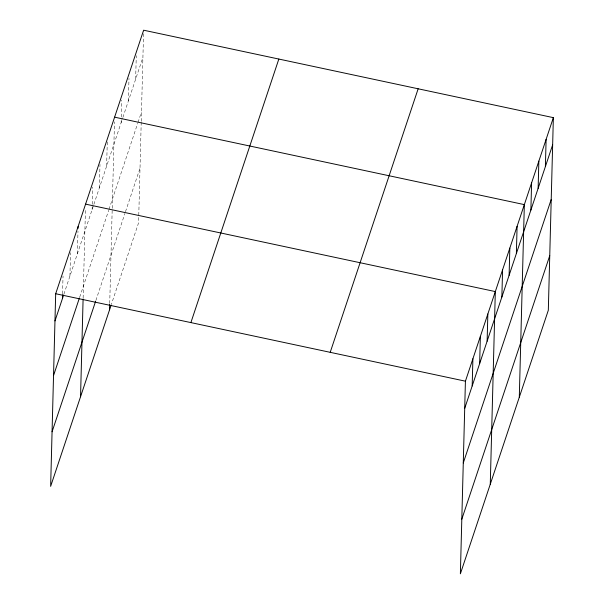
<?xml version="1.0" encoding="UTF-8"?>
<svg xmlns="http://www.w3.org/2000/svg" width="604" height="604" viewBox="0 0 604 604"><rect width="100%" height="100%" fill="white"/><g stroke="black" fill="none" stroke-linecap="round" stroke-linejoin="round"><path stroke-width="0.45" stroke-dasharray="3.02 2.27" d="M62.567 293.846L63.035 276.028M69.921 276.134L70.54 252.691M77.395 253.733L77.984 231.226M83.126 298.104L85.458 208.825M92.125 209.588L92.714 187.081M99.381 187.844L99.992 164.401M106.636 166.1L107.323 139.849M109.724 303.419L112.193 209.263M112.216 208.327L114.481 121.857M121.147 122.62L121.268 117.931M121.291 116.995L121.736 100.113M128.403 100.876L128.992 78.369M135.658 79.132L136.27 55.696M141.215 122.295L138.58 222.816L111.302 304.567M141.238 121.359L143.601 31.136M63.888 294.224L93.575 205.239M93.869 204.371L122.597 118.271M122.891 117.403L142.914 57.395M79.705 297.123L108.69 210.26M108.977 209.384L137.712 123.292M137.999 122.416L141.479 111.982M95.9 300.422L124.922 213.454M125.496 211.71L140.007 168.229"/><path stroke-width="0.91" d="M553.362 117.644L465.42 381.184L460.376 573.8L548.319 310.26L553.362 117.644L143.624 30.2L55.681 293.74L50.638 486.356L111.008 305.435M62.446 298.535L62.544 294.782M78.059 228.41L78.112 226.538M80.543 396.752L83.095 299.04M109.558 309.784L109.702 304.325M472.185 385.971L472.894 358.784M479.659 363.57L480.369 336.383M487.134 341.169L487.843 313.982M490.274 484.197L495.318 291.581L85.587 204.137M501.864 297.032L502.573 269.837M509.119 275.288L509.829 248.093M516.375 253.544L517.084 226.349M519.297 397.228L524.34 204.613L114.601 117.168M530.886 210.064L531.596 182.869M538.134 188.32L538.851 161.125M545.389 166.576L546.107 139.381M54.972 320.935L63.601 295.084M53.545 375.522L79.418 297.983M52.072 431.769L95.606 301.29M190.894 322.596L278.837 59.056M330.207 352.328L418.149 88.788M464.71 408.372L552.645 144.832M463.276 462.966L551.218 199.426M461.803 519.206L549.746 255.673M55.681 293.74L465.42 381.184"/></g></svg>
